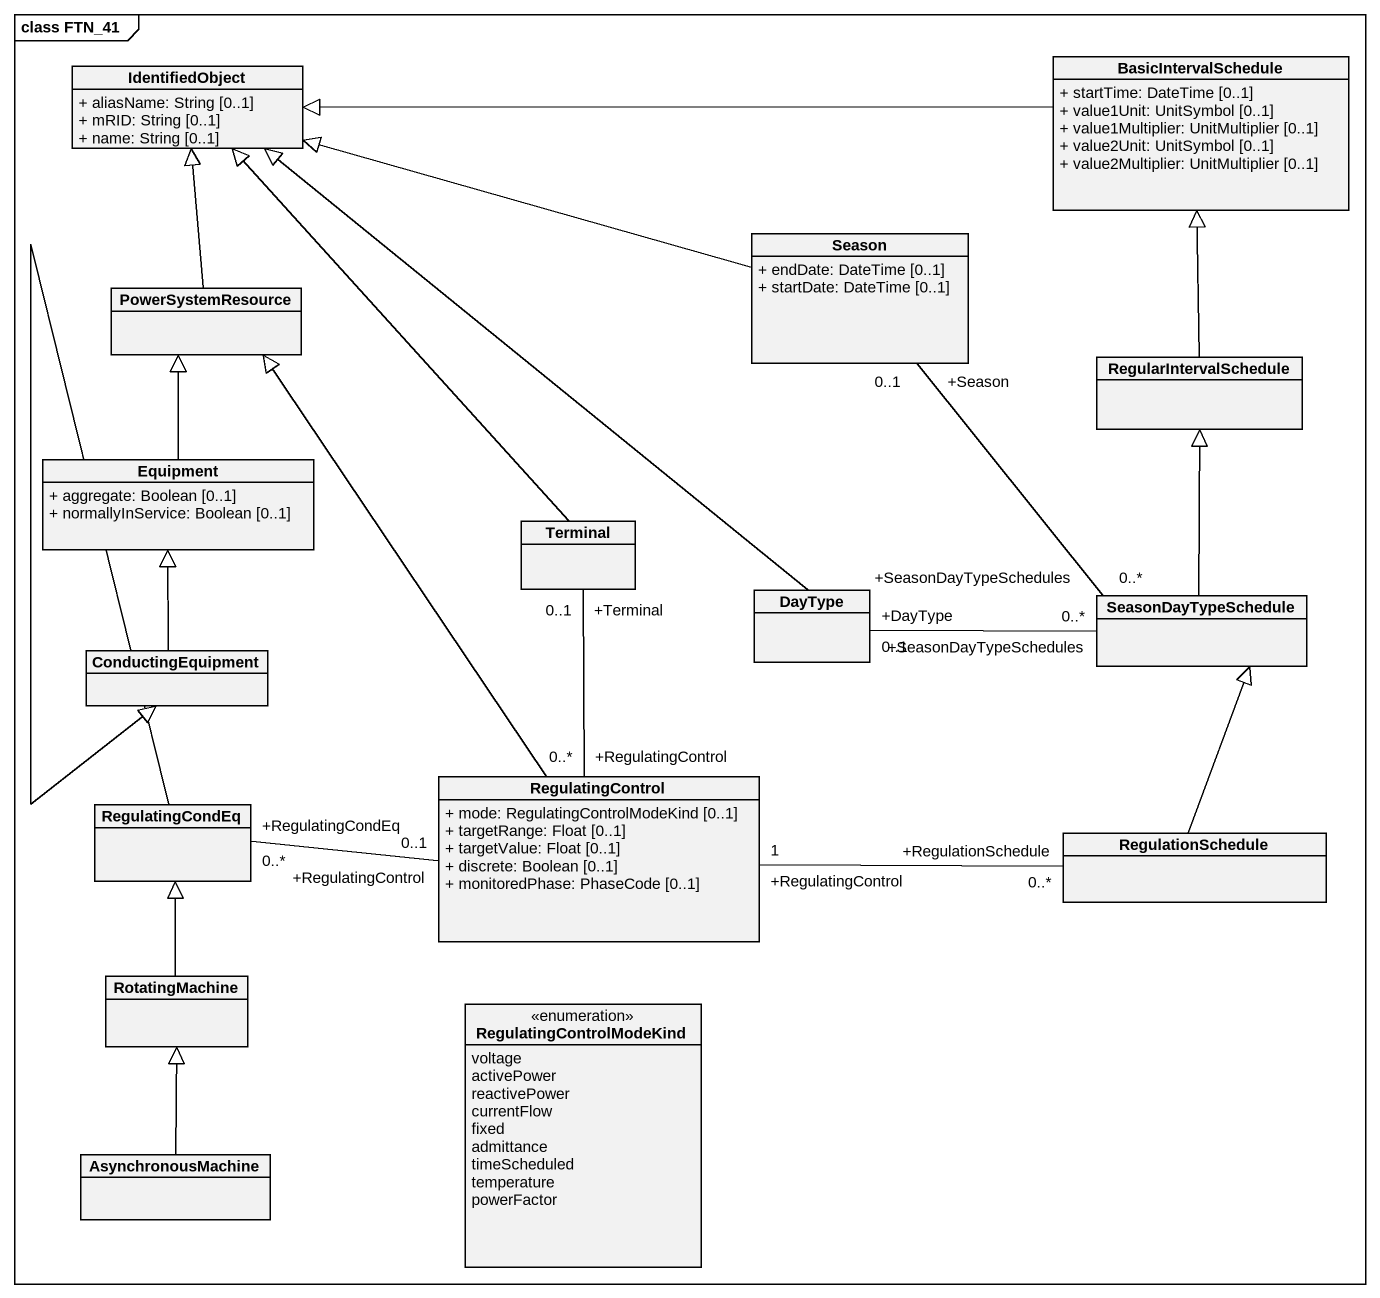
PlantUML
@startuml
mainframe class FTN_41
hide circle
hide empty members
skinparam classAttributeIconSize 0
class IdentifiedObject {
  + aliasName: String [0..1]
  + mRID: String [0..1]
  + name: String [0..1]
}
class BasicIntervalSchedule {
  + startTime: DateTime [0..1]
  + value1Unit: UnitSymbol [0..1]
  + value1Multiplier: UnitMultiplier [0..1]
  + value2Unit: UnitSymbol [0..1]
  + value2Multiplier: UnitMultiplier [0..1]
}
class Season {
  + endDate: DateTime [0..1]
  + startDate: DateTime [0..1]
}
class PowerSystemResource
class RegularIntervalSchedule
class Equipment {
  + aggregate: Boolean [0..1]
  + normallyInService: Boolean [0..1]
}
class Terminal
class DayType
class SeasonDayTypeSchedule
class ConductingEquipment
class RegulatingCondEq
class RegulatingControl {
  + mode: RegulatingControlModeKind [0..1]
  + targetRange: Float [0..1]
  + targetValue: Float [0..1]
  + discrete: Boolean [0..1]
  + monitoredPhase: PhaseCode [0..1]
}
class RegulationSchedule
class RotatingMachine
enum RegulatingControlModeKind {
  voltage
  activePower
  reactivePower
  currentFlow
  fixed
  admittance
  timeScheduled
  temperature
  powerFactor
}
class AsynchronousMachine
BasicIntervalSchedule -left-|> IdentifiedObject
Season -left-|> IdentifiedObject
Season "+Season\n0..1" -- "+SeasonDayTypeSchedules\n0..*" SeasonDayTypeSchedule
PowerSystemResource -up-|> IdentifiedObject
RegularIntervalSchedule -up-|> BasicIntervalSchedule
Equipment -up-|> PowerSystemResource
Terminal -up-|> IdentifiedObject
Terminal "+Terminal\n0..1" -- "+RegulatingControl\n0..*" RegulatingControl
DayType -up-|> IdentifiedObject
DayType "+DayType\n0..1" -right- "+SeasonDayTypeSchedules\n0..*" SeasonDayTypeSchedule
SeasonDayTypeSchedule -up-|> RegularIntervalSchedule
ConductingEquipment -up-|> Equipment
RegulatingCondEq -up-|> ConductingEquipment
RegulatingCondEq "+RegulatingCondEq\n0..*" -right- "+RegulatingControl\n0..1" RegulatingControl
RegulatingControl -up-|> PowerSystemResource
RegulationSchedule -up-|> SeasonDayTypeSchedule
RegulationSchedule "+RegulationSchedule\n0..*" -left- "+RegulatingControl\n1" RegulatingControl
RotatingMachine -up-|> RegulatingCondEq
AsynchronousMachine -up-|> RotatingMachine
@enduml
